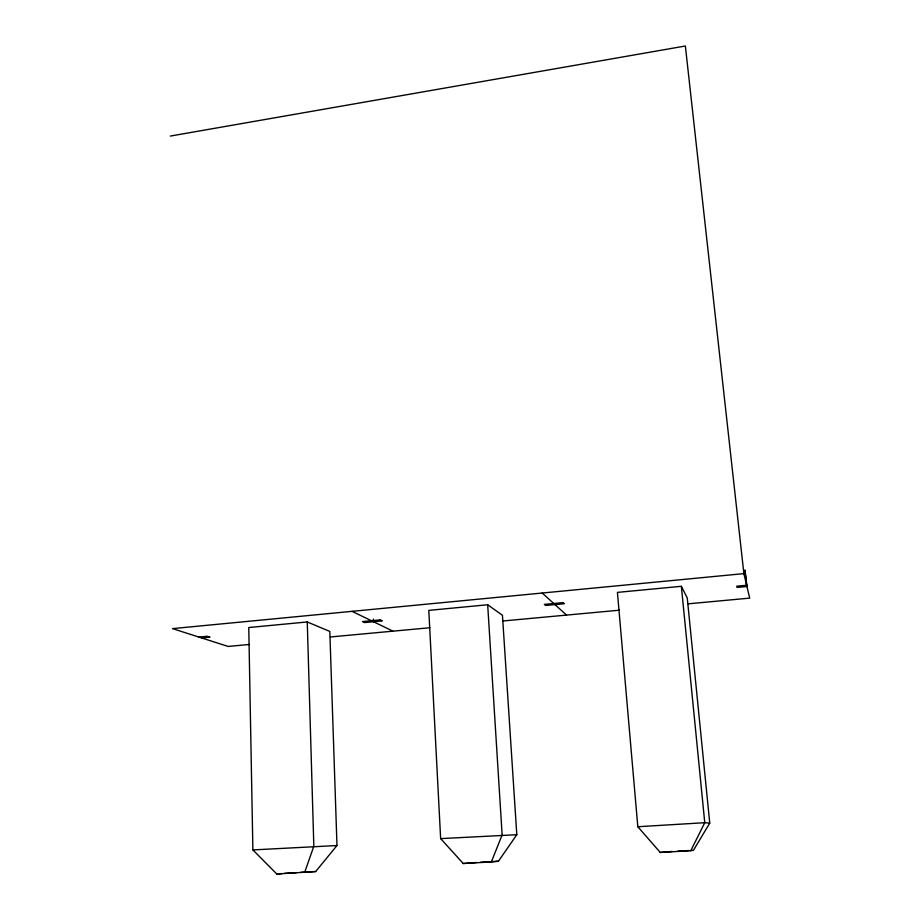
<?xml version="1.0" encoding="UTF-8"?>
<svg xmlns="http://www.w3.org/2000/svg" width="920" height="920" viewBox="0 0 920 920"><rect width="100%" height="100%" fill="white"/><g stroke="black" fill="none" stroke-linecap="round" stroke-linejoin="round"><path stroke-width="1.38" d="M304.647 872.436L313.835 846.25L307.257 621.955L248.768 627.532L252.885 849.919L276.782 874L315.663 871.527L336.984 845.537L329.82 631.431L307.257 621.955M491.337 861.936L502.136 834.911L487.68 604.762L428.8 610.374L440.645 838.614L463.243 863.512L491.337 861.936L498.444 861.235L516.81 834.716L502.447 615.296L487.68 604.762M690.793 850.724L704.766 822.698L681.352 586.304L617.423 592.388L637.824 826.735L660.238 852.437L690.793 850.724L693.461 850.264L709.757 823.124L687.263 598.011L681.352 586.304M170.315 136.068L685.365 46L743.877 573.62L749.685 598.126L688.16 603.831M660.238 852.437L672.129 851.46M743.877 573.62L172.511 628.624L228.137 646.438L249.446 644.46M463.243 863.512L476.445 862.477M198.812 637.054L207.23 636.249L209.978 637.157L201.606 637.939M330.418 636.962L429.928 627.739M502.504 621.023L619.482 610.19M276.782 874L281.934 873.586M284.51 873.367L296.562 872.597M252.885 849.919L336.984 845.537M440.645 838.614L516.81 834.716M637.824 826.735L704.766 822.698L709.757 823.124M300.656 872.367L315.663 871.527M480.573 862.247L498.444 861.235M677.821 851.138L689.195 850.505M352.061 611.34L392.932 631.166M542.202 593.032L566.536 615.089M373.359 619.091L373.462 621.724M380.293 619.896L362.56 621.563L364.653 622.553L382.306 620.896L380.293 619.896M563.12 602.6L544.375 604.382L545.64 605.475L564.305 603.716L563.12 602.6M746.637 585.258L736.724 586.189L737.069 587.409L746.925 586.488L744.935 569.974L746.637 585.258"/></g></svg>
